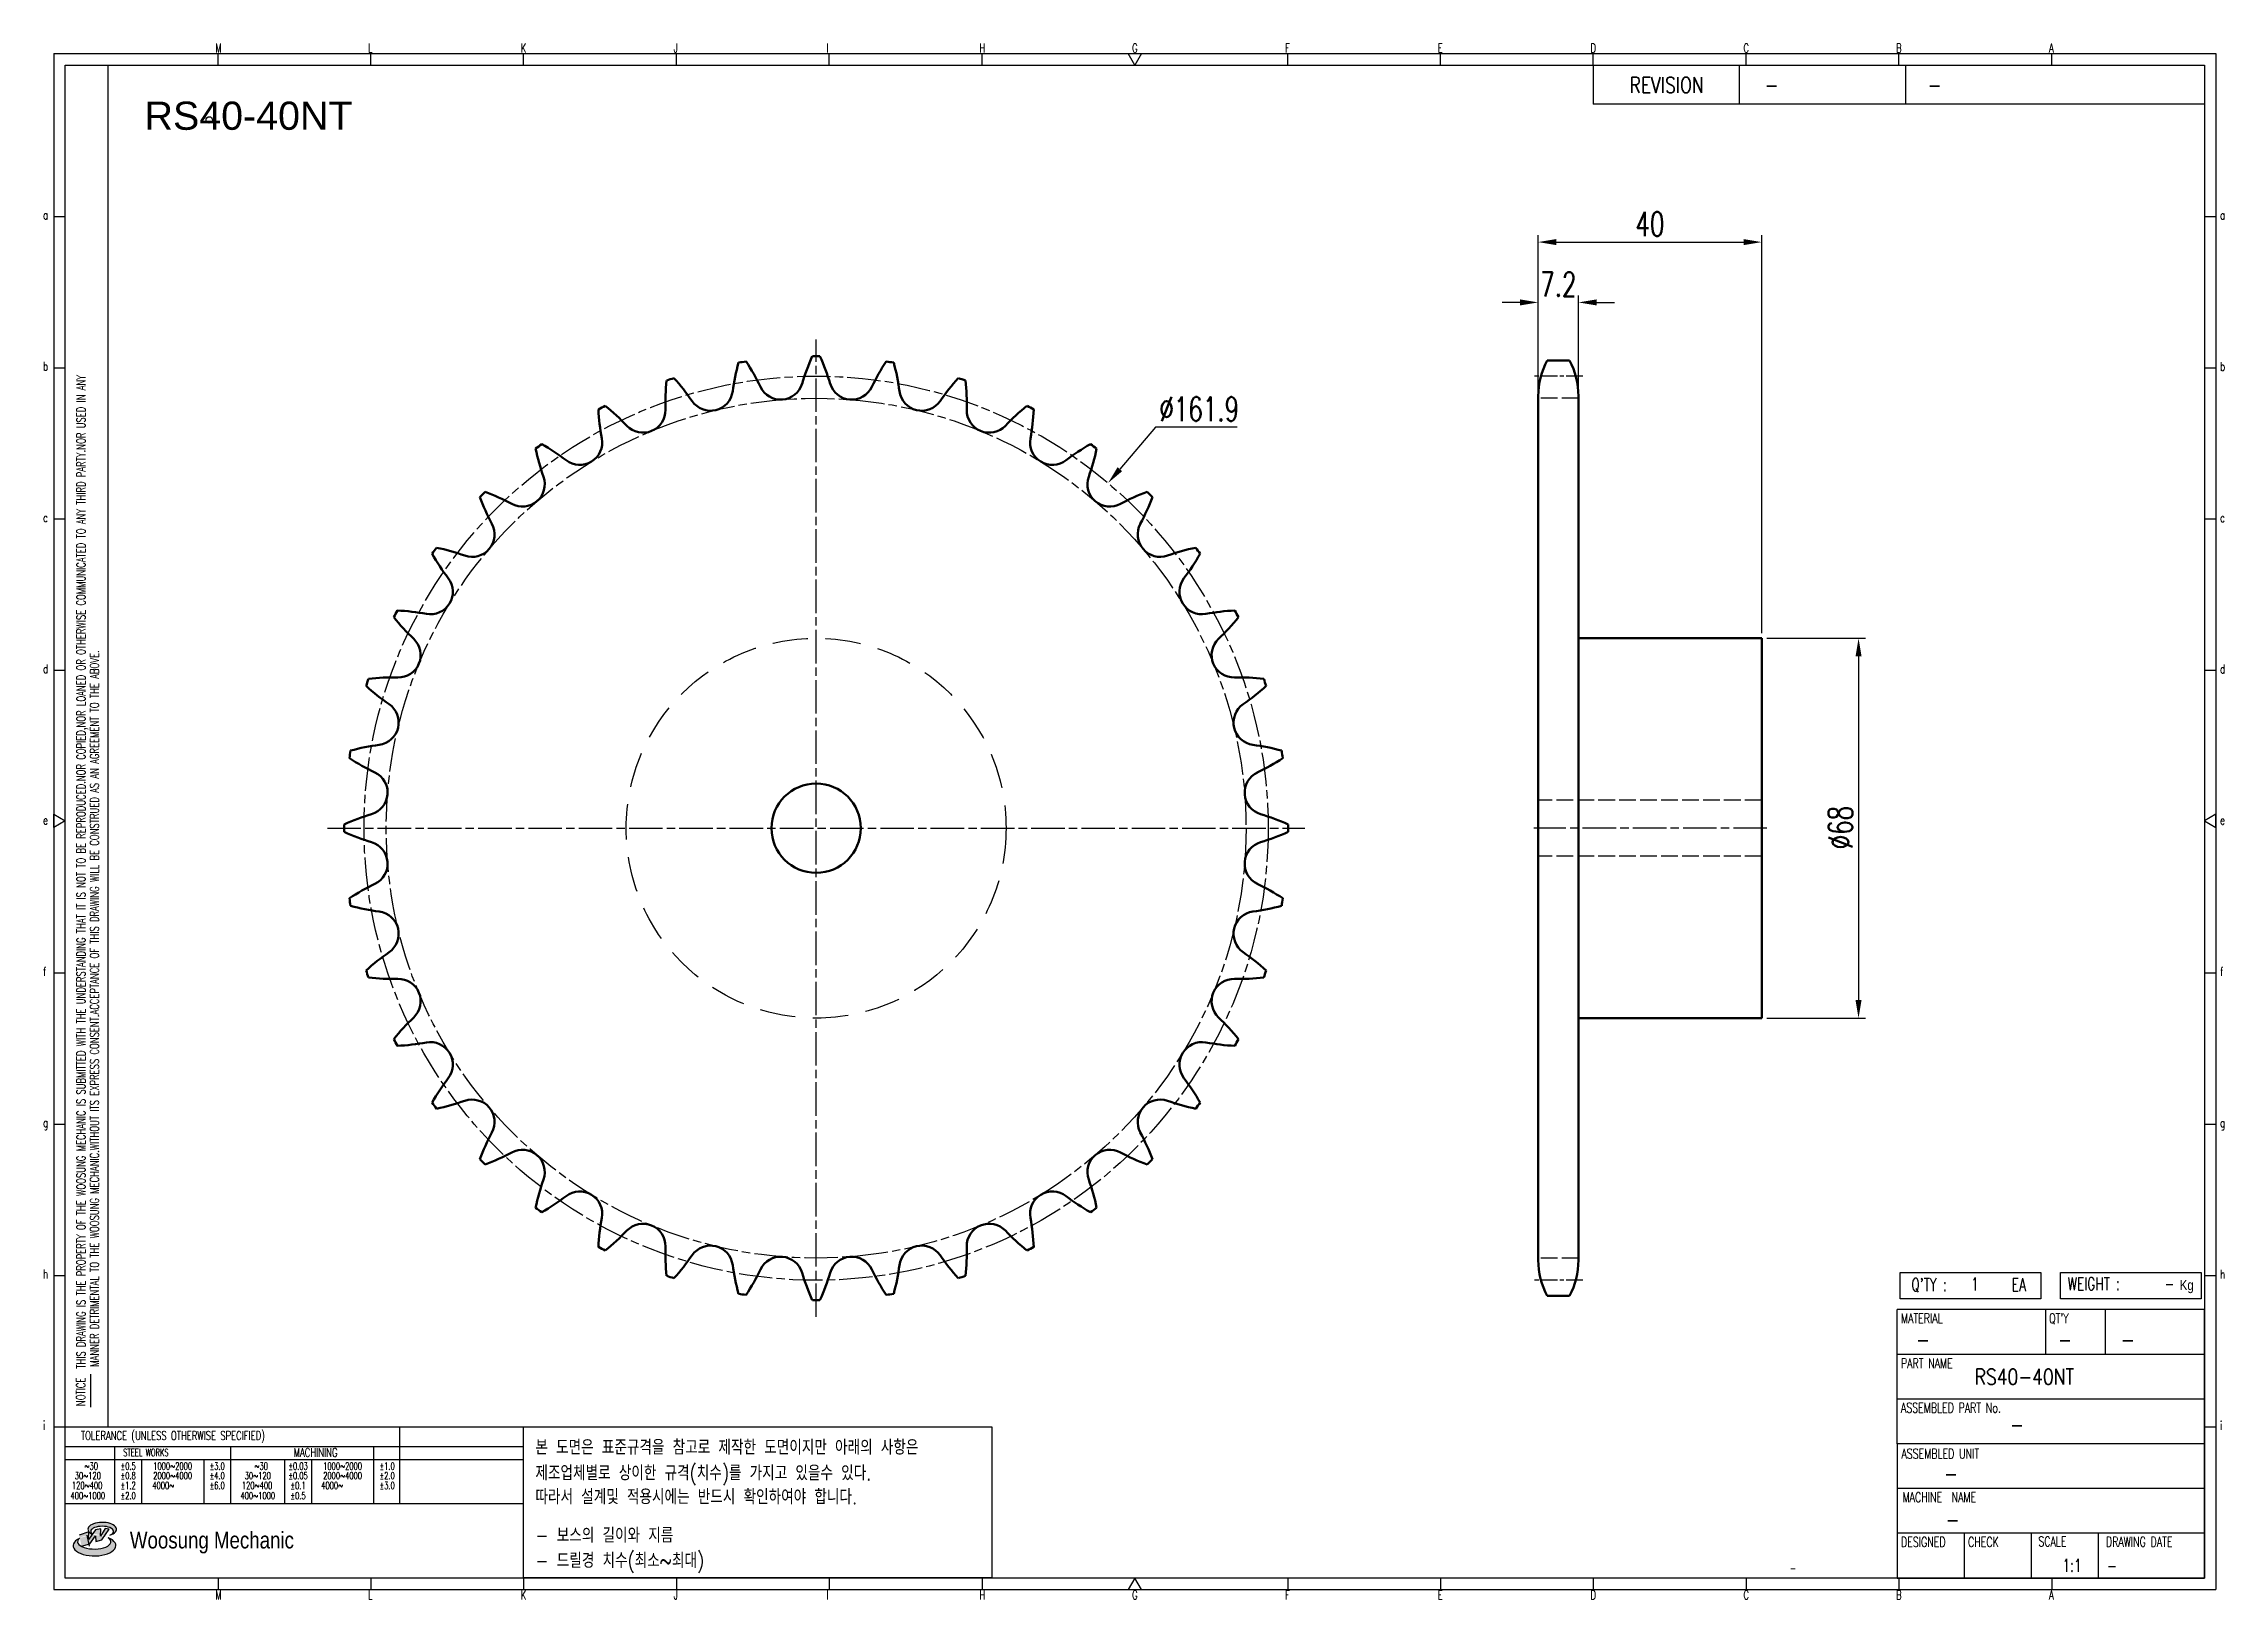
# Model space of a CAD drawing. Header units: millimetres. Extents: x 24041 to 24431, y 30 to 308.
import ezdxf
from ezdxf.enums import TextEntityAlignment as Align

# ---------------------------------------------------------------- set-up
doc = ezdxf.new("R2010")
doc.units = ezdxf.units.MM
for name, pattern in [('AM_ISO02W050', [7.5, 6, -1.5]), ('AM_ISO02W050x2', [3.75, 3, -0.75]), ('AM_ISO08W050', [18, 12, -1.5, 3, -1.5]), ('AM_ISO08W050x2', [9, 6, -0.75, 1.5, -0.75]), ('HIDDEN', [9.525, 6.35, -3.175])]:
    doc.linetypes.add(name, pattern=pattern)
for name, color, linetype, lineweight in [('AM_0N', 7, 'Continuous', 50), ('AM_3N', 6, 'AM_ISO02W050', 25), ('AM_7', 4, 'AM_ISO08W050', 25), ('AM_7N', 4, 'AM_ISO08W050', 25)]:
    doc.layers.add(name, color=color, linetype=linetype, lineweight=lineweight)
for name, color, linetype in [('HL', 2, 'HIDDEN'), ('S-DIM', 7, 'Continuous'), ('TITLE', 7, 'Continuous'), ('도면레이아웃', 7, 'Continuous')]:
    doc.layers.add(name, color=color, linetype=linetype)
doc.styles.add('HAN', font='ROMANS.shx', dxfattribs={"width": 0.7, "bigfont": 'whgtxt.shx'})
doc.styles.add('HKD_ST2', font='romans.shx', dxfattribs={"width": 0.7, "height": 4, "bigfont": '@extfont2.shx'})
doc.styles.add('HSG', font='SIMPLEX.shx', dxfattribs={"width": 0.7, "bigfont": 'HSG.shx'})
doc.styles.add('ROMANS', font='romans.shx', dxfattribs={"width": 0.7, "bigfont": 'whgtxt.shx'})
doc.styles.add('SLDTEXTSTYLE4', font='arial.ttf', dxfattribs={"width": 0.8})
doc.styles.get("Standard").update_dxf_attribs({"font": 'arial.ttf'})
doc.dimstyles.new('APP8', dxfattribs={"dimscale": 1.8, "dimtxt": 2.4, "dimasz": 1.8, "dimexe": 0.7, "dimexo": 0.5, "dimgap": 0.6, "dimtad": 1, "dimtoh": 1, "dimdec": 1, "dimrnd": 0.01, "dimzin": 9, "dimdsep": 46, "dimtxsty": 'HSG', "dimcen": 0, "dimclrd": 1, "dimclre": 1, "dimclrt": 256, "dimazin": 2, "dimtp": 1, "dimtm": 1, "dimtfac": 0.5, "dimtdec": 1, "dimtofl": 0, "dimtmove": 0, "dimatfit": 3, "dimfxl": 0, "dimtvp": 1, "dimtolj": 2, "dimlwd": -1, "dimlwe": -1, "dimarcsym": 0})

# ---------------------------------------------------------------- blocks, each defined once
blk = doc.blocks.new('SUYWSHJH')
at = {"layer": '도면레이아웃'}
h = blk.add_hatch(color=10, dxfattribs=at)
h.paths.add_polyline_path([(1.544, 35.177), (1.554, 34.966), (1.779, 35.034), (2.054, 35.422), (1.908, 35.446), (1.728, 35.167), (1.741, 35.439), (1.547, 35.405), (1.292, 35.041), (1.295, 35.33), (0.943, 35.208), (1.03, 34.8), (1.336, 34.885)])
edge = h.paths.add_edge_path()
edge.add_ellipse((1.795, 35.421), major_axis=(-0.53, 0), ratio=0.487785, start_angle=122.36065, end_angle=403.39574)
edge.add_line((1.411, 35.244), (1.419, 35.261))
edge.add_ellipse((1.798, 35.344), major_axis=(-0.423, 0), ratio=0.444396, start_angle=131.58977, end_angle=386.19408, ccw=False)
edge = h.paths.add_edge_path()
edge.add_ellipse((1.512, 34.815), major_axis=(-0.793, 0), ratio=0.480113, start_angle=314.67633, end_angle=590.85213)
edge.add_ellipse((1.501, 34.958), major_axis=(-0.62, 0), ratio=0.43311, start_angle=331.7024, end_angle=574.42495, ccw=False)
for p, q in [((0, 90.118), (80.15, 90.118)), ((0, 90.118), (0, 33.191)), ((6.089, 89.693), (6.089, 90.118)), ((11.753, 89.693), (11.753, 90.118)), ((17.418, 89.693), (17.418, 90.118)), ((23.082, 89.693), (23.082, 90.118)), ((28.746, 89.693), (28.746, 90.118)), ((34.411, 89.693), (34.411, 90.118)), ((45.739, 89.693), (45.739, 90.118)), ((51.404, 89.693), (51.404, 90.118)), ((57.068, 89.693), (57.068, 90.118)), ((62.732, 89.693), (62.732, 90.118)), ((68.397, 89.693), (68.397, 90.118)), ((74.061, 89.693), (74.061, 90.118)), ((80.15, 90.118), (80.15, 33.191)), ((0, 84.085), (0.425, 84.085)), ((79.725, 84.085), (80.15, 84.085)), ((0, 78.478), (0.425, 78.478)), ((79.725, 78.478), (80.15, 78.478)), ((0, 72.87), (0.425, 72.87)), ((79.725, 72.87), (80.15, 72.87)), ((0, 67.262), (0.425, 67.262)), ((79.725, 67.262), (80.15, 67.262)), ((0, 56.047), (0.425, 56.047)), ((79.725, 56.047), (80.15, 56.047)), ((0, 50.439), (0.425, 50.439)), ((79.725, 50.439), (80.15, 50.439)), ((0, 44.832), (0.425, 44.832)), ((79.725, 44.832), (80.15, 44.832)), ((1.377, 39.947), (1.377, 41.174)), ((0, 39.224), (0.425, 39.224)), ((79.725, 39.224), (80.15, 39.224)), ((0, 33.191), (80.15, 33.191)), ((6.089, 33.616), (6.089, 33.191)), ((11.753, 33.616), (11.753, 33.191)), ((17.418, 33.616), (17.418, 33.191)), ((23.082, 33.616), (23.082, 33.191)), ((28.746, 33.616), (28.746, 33.191)), ((34.411, 33.616), (34.411, 33.191)), ((45.739, 33.616), (45.739, 33.191)), ((51.404, 33.616), (51.404, 33.191)), ((57.068, 33.616), (57.068, 33.191)), ((62.732, 33.616), (62.732, 33.191)), ((68.397, 33.616), (68.397, 33.191)), ((74.061, 33.616), (74.061, 33.191))]:
    blk.add_line(p, q)
at = {"color": 2}
for p, q in [((2.017, 39.224), (2.017, 89.693)), ((0.425, 39.224), (17.418, 39.224)), ((12.816, 39.224), (12.816, 36.382)), ((17.418, 33.616), (17.418, 39.224)), ((0.425, 38.487), (17.418, 38.487)), ((0.425, 38.012), (17.418, 38.012)), ((2.257, 38.487), (2.257, 36.382)), ((3.257, 38.012), (3.257, 36.382)), ((5.557, 38.012), (5.557, 36.382)), ((6.557, 38.5), (6.557, 36.382)), ((8.557, 38.012), (8.557, 36.382)), ((9.557, 38.026), (9.557, 36.382)), ((11.857, 38.487), (11.857, 36.382)), ((0.425, 36.382), (17.418, 36.382))]:
    blk.add_line(p, q, dxfattribs=at)
at = {"color": 6, "ltscale": 0.5}
for p, q in [((57.068, 89.693), (57.068, 88.246)), ((62.47, 89.693), (62.47, 88.246)), ((68.635, 89.693), (68.635, 88.246)), ((79.725, 88.246), (57.068, 88.246)), ((68.336, 38.59), (68.336, 43.563)), ((79.725, 43.563), (68.336, 43.563)), ((73.827, 43.563), (73.827, 41.905)), ((76.037, 43.563), (76.037, 41.905)), ((79.725, 38.59), (79.725, 43.563)), ((79.725, 41.905), (68.336, 41.905)), ((79.725, 40.248), (68.336, 40.248)), ((68.336, 38.59), (68.336, 33.616)), ((79.725, 38.59), (68.336, 38.59)), ((79.725, 33.616), (79.725, 38.59)), ((79.725, 36.932), (68.336, 36.932)), ((79.725, 35.274), (68.336, 35.274)), ((70.822, 33.616), (70.822, 35.274)), ((73.309, 33.616), (73.309, 35.274)), ((75.796, 33.616), (75.796, 35.274)), ((68.336, 33.616), (79.725, 33.616))]:
    blk.add_line(p, q, dxfattribs=at)
for points in [[(40.075, 89.693), (39.83, 90.118), (40.32, 90.118)], [(0.425, 89.693), (79.725, 89.693), (79.725, 33.616), (0.425, 33.616)], [(0.425, 61.679), (0, 61.433), (0, 61.924)], [(79.725, 61.679), (80.15, 61.433), (80.15, 61.924)], [(40.075, 33.616), (39.83, 33.191), (40.32, 33.191)]]:
    blk.add_lwpolyline(points, close=True)
at = {"layer": 'TITLE', "color": 20}
for p, q in [((68.449, 43.961), (68.449, 44.936)), ((68.449, 44.936), (73.654, 44.936)), ((73.654, 44.936), (73.654, 43.961)), ((74.39, 43.961), (74.39, 44.936)), ((74.39, 44.936), (79.595, 44.936)), ((79.595, 44.936), (79.595, 43.961)), ((73.654, 43.961), (68.449, 43.961)), ((79.595, 43.961), (74.39, 43.961))]:
    blk.add_line(p, q, dxfattribs=at)
at = {"layer": '도면레이아웃'}
for p, q in [((1.295, 35.33), (0.943, 35.208)), ((1.03, 34.8), (1.336, 34.885)), ((1.224, 35.208), (1.311, 34.8)), ((1.224, 35.208), (1.224, 35.208)), ((1.547, 35.405), (1.292, 35.041)), ((1.292, 35.041), (1.295, 35.33)), ((1.336, 34.885), (1.544, 35.177)), ((1.419, 35.261), (1.411, 35.244)), ((1.544, 35.177), (1.554, 34.966)), ((1.741, 35.439), (1.547, 35.405)), ((1.554, 34.966), (1.779, 35.034)), ((1.908, 35.446), (1.728, 35.167)), ((1.728, 35.167), (1.741, 35.439)), ((1.779, 35.034), (2.054, 35.422)), ((2.054, 35.422), (1.908, 35.446))]:
    blk.add_line(p, q, dxfattribs=at)
for centre, major_axis, ratio, start_param, end_param in [((1.795, 35.421), (-0.53, 0), 0.487785, 2.135596, 7.040584), ((1.512, 34.815), (-0.793, 0), 0.480113, 5.492138, 10.312315), ((1.501, 34.958), (-0.62, 0), 0.43311, 5.789299, 10.025607), ((1.798, 35.344), (-0.423, 0), 0.444396, 2.296675, 6.740358)]:
    blk.add_ellipse(centre, major_axis=major_axis, ratio=ratio, start_param=start_param, end_param=end_param, dxfattribs=at)
at = {"color": 4, "style": 'HKD_ST2', "width": 0.7}
for s, p in [('M', (5.988, 90.164)), ('L', (11.652, 90.164)), ('K', (17.316, 90.164)), ('J', (22.981, 90.164)), ('I', (28.645, 90.164)), ('H', (34.309, 90.164)), ('G', (39.974, 90.164)), ('F', (45.638, 90.164)), ('E', (51.302, 90.164)), ('D', (56.967, 90.164)), ('C', (62.631, 90.164)), ('B', (68.295, 90.164)), ('A', (73.96, 90.164)), ('a', (-0.395, 83.976)), ('a', (80.305, 83.97)), ('b', (-0.395, 78.368)), ('b', (80.305, 78.362)), ('c', (-0.395, 72.76)), ('c', (80.305, 72.754)), ('d', (-0.395, 67.153)), ('d', (80.305, 67.147)), ('e', (-0.395, 61.545)), ('e', (80.305, 61.539)), ('f', (-0.395, 55.937)), ('f', (80.305, 55.931)), ('g', (-0.395, 50.33)), ('g', (80.305, 50.324)), ('h', (-0.395, 44.722)), ('h', (80.305, 44.716)), ('i', (-0.395, 39.114)), ('i', (80.305, 39.108)), ('M', (5.988, 32.824)), ('L', (11.652, 32.824)), ('K', (17.316, 32.824)), ('J', (22.981, 32.824)), ('I', (28.645, 32.824)), ('H', (34.309, 32.824)), ('G', (39.974, 32.824)), ('F', (45.638, 32.824)), ('E', (51.302, 32.824)), ('D', (56.967, 32.824)), ('C', (62.631, 32.824)), ('B', (68.295, 32.824)), ('A', (73.96, 32.824))]:
    blk.add_text(s, height=0.326, dxfattribs=at).set_placement(p)
for s, height, style, width, p in [('REVISION', 0.5806, 'HAN', 0.8, (58.415, 88.664)), ('-', 0.581, 'HAN', 0.8, (63.426, 88.664)), ('-', 0.581, 'HAN', 0.8, (69.468, 88.664)), ("Q'TY : ", 0.4746, 'HKD_ST2', 0.7, (68.857, 44.253)), ('1', 0.475, 'HKD_ST2', 0.7, (71.071, 44.275)), ('EA', 0.4746, 'HKD_ST2', 0.7, (72.578, 44.253)), ('WEIGHT : ', 0.4746, 'HKD_ST2', 0.7, (74.65, 44.286)), ('-', 0.581, 'HAN', 0.8, (69.029, 42.157)), ('-', 0.581, 'HAN', 0.8, (74.289, 42.157)), ('-', 0.581, 'HAN', 0.8, (76.623, 42.157)), ('-', 0.581, 'HAN', 0.8, (72.515, 39.013)), ('-', 0.581, 'HAN', 0.8, (70.067, 37.189)), ('-', 0.581, 'HAN', 0.8, (70.126, 35.48)), ('1:1', 0.4746, 'HKD_ST2', 0.7, (74.458, 33.848)), ('-', 0.475, 'HKD_ST2', 0.7, (76.112, 33.837))]:
    blk.add_text(s, height=height, dxfattribs=dict(style=style, width=width)).set_placement(p)
at = {"color": 6, "style": 'HKD_ST2', "width": 0.7}
for s, p in [(' THIS DRAWING IS THE PROPERTY OF THE WOOSUNG MECHANIC IS SUBMITTED WITH THE UNDERSTANDING THAT IT IS NOT TO BE REPRODUCED.NOR COPIED,NOR LOANED OR OTHERWISE COMMUNICATED TO ANY THIRD PARTY.NOR USED IN ANY', (1.173, 41.217)), ('MANNER DETRIMENTAL TO THE WOOSUNG MECHANIC.WITHOUT ITS EXPRESS CONSENT.ACCEPTANCE OF THIS DRAWING WILL BE CONSTRUED AS AN AGREEMENT TO THE ABOVE.', (1.672, 41.447))]:
    blk.add_text(s, height=0.326266, rotation=90, dxfattribs=at).set_placement(p)
at = {"style": 'HKD_ST2', "width": 0.7}
blk.add_text('-', height=0.475, dxfattribs=at).set_placement((78.613, 44.286), align=Align.RIGHT)
at = {"color": 4, "style": 'HKD_ST2', "width": 0.7}
for s, height, p in [('MATERIAL', 0.3651, (68.474, 43.425)), ("QT'Y", 0.3651, (73.965, 43.425)), ('PART NAME', 0.3651, (68.474, 41.756)), ('ASSEMBLED PART No.', 0.36511, (68.474, 40.109)), ('ASSEMBLED UNIT', 0.36511, (68.49, 38.408)), ('MACHINE  NAME', 0.36511, (68.532, 36.794)), ('DESIGNED', 0.3651, (68.474, 35.136)), ('CHECK', 0.3651, (70.961, 35.136)), ('SCALE', 0.3651, (73.566, 35.153)), ('DRAWING DATE', 0.36511, (76.071, 35.141))]:
    blk.add_text(s, height=height, dxfattribs=at).set_placement(p, align=Align.TOP_LEFT)
at = {"style": 'HKD_ST2', "width": 0.7}
blk.add_text('NOTICE', height=0.3263, rotation=90, dxfattribs=at).set_placement((1.163, 39.988))
for s, height, style, width, p in [('TOLERANCE (UNLESS OTHERWISE SPECIFIED)', 0.32627, 'HKD_ST2', 0.7, (4.417, 38.896)), ('-', 0.326, 'ROMANS', 0.65, (64.469, 33.975))]:
    blk.add_text(s, height=height, dxfattribs=dict(style=style, width=width)).set_placement(p, align=Align.MIDDLE_CENTER)
at = {"color": 4, "style": 'HKD_ST2', "width": 0.7}
for s, height, p in [('STEEL WORKS', 0.26101, (3.416, 38.268)), ('MACHINING', 0.3263, (9.707, 38.27)), ('%%P0.5', 0.261, (2.757, 37.762)), ('%%P0.8', 0.261, (2.757, 37.411)), ('%%P3.0', 0.261, (6.057, 37.762)), ('%%P4.0', 0.261, (6.057, 37.411)), ('%%P0.03', 0.261, (9.057, 37.762)), ('%%P0.05', 0.261, (9.057, 37.411)), ('%%P1.0', 0.261, (12.357, 37.762)), ('%%P2.0', 0.261, (12.357, 37.411)), ('%%P1.2', 0.261, (2.757, 37.045)), ('%%P2.0', 0.261, (2.757, 36.67)), ('%%P6.0', 0.261, (6.057, 37.045)), ('%%P0.1', 0.261, (9.057, 37.045)), ('%%P0.5', 0.261, (9.057, 36.67)), ('%%P3.0', 0.261, (12.357, 37.045))]:
    blk.add_text(s, height=height, dxfattribs=at).set_placement(p, align=Align.MIDDLE)
for s, height, p in [('30%%126120', 0.261, (1.263, 37.411)), ('%%12630', 0.261, (1.389, 37.762)), ('2000%%1264000', 0.26101, (4.407, 37.411)), ('1000%%1262000', 0.26101, (4.407, 37.762)), ('30%%126120', 0.261, (7.563, 37.411)), ('%%12630', 0.261, (7.689, 37.762)), ('2000%%1264000', 0.26101, (10.707, 37.411)), ('1000%%1262000', 0.26101, (10.707, 37.762)), ('400%%1261000', 0.26101, (1.263, 36.67)), ('120%%126400', 0.26101, (1.237, 37.045)), ('4000%%126', 0.261, (4.061, 37.045)), ('400%%1261000', 0.26101, (7.563, 36.67)), ('120%%126400', 0.26101, (7.537, 37.045)), ('4000%%126', 0.261, (10.321, 37.045))]:
    blk.add_text(s, height=height, dxfattribs=at).set_placement(p, align=Align.MIDDLE_CENTER)
at = {"color": 1, "style": 'SLDTEXTSTYLE4', "width": 0.8}
blk.add_text('Woosung Mechanic', height=0.61957, dxfattribs=at).set_placement((2.822, 34.711))
at = {"layer": 'TITLE', "width": 0.8}
blk.add_text('Kg', height=0.3789, dxfattribs=at).set_placement((78.807, 44.286))
blk = doc.blocks.new('*D2')
at = {"layer": 'Defpoints', "color": 0, "transparency": 16777216}
for p in [(24231.6, 229.72), (24127.05, 106.15)]:
    blk.add_point(p, dxfattribs=at)
at = {"layer": 'S-DIM', "color": 1, "transparency": 16777216}
for p, q in [((24240.06, 239.72), (24233.69, 232.19)), ((24254.68, 239.72), (24240.06, 239.72))]:
    blk.add_line(p, q, dxfattribs=at)
blk.add_solid([(24233.28, 232.54), (24234.11, 231.84), (24231.6, 229.72)], dxfattribs=at)
at = {"layer": 'S-DIM', "transparency": 16777216, "insert": (24247.91, 242.96), "char_height": 4.32, "attachment_point": 5, "style": 'HSG'}
blk.add_mtext('\\A2;∅161.9', dxfattribs=at)
blk = doc.blocks.new('*D3')
at = {"layer": 'Defpoints', "color": 0, "transparency": 16777216}
for p in [(24315.8, 262.05), (24308.6, 244.89), (24315.8, 244.89)]:
    blk.add_point(p, dxfattribs=at)
at = {"layer": 'S-DIM', "color": 1, "transparency": 16777216}
for p, q in [((24305.36, 262.05), (24302.12, 262.05)), ((24308.6, 245.79), (24308.6, 263.31)), ((24315.8, 245.79), (24315.8, 263.31)), ((24319.04, 262.05), (24322.28, 262.05))]:
    blk.add_line(p, q, dxfattribs=at)
for points in [[(24305.36, 262.59), (24305.36, 261.51), (24308.6, 262.05)], [(24319.04, 262.59), (24319.04, 261.51), (24315.8, 262.05)]]:
    blk.add_solid(points, dxfattribs=at)
at = {"layer": 'S-DIM', "transparency": 16777216, "insert": (24312.2, 265.29), "char_height": 4.32, "attachment_point": 5, "style": 'HSG'}
blk.add_mtext('\\A2;7.2', dxfattribs=at)
blk = doc.blocks.new('*D4')
at = {"layer": 'Defpoints', "color": 0, "transparency": 16777216}
for p in [(24348.6, 272.85), (24308.6, 244.89), (24348.6, 201.93)]:
    blk.add_point(p, dxfattribs=at)
at = {"layer": 'S-DIM', "color": 1, "transparency": 16777216}
for p, q in [((24308.6, 245.79), (24308.6, 274.11)), ((24348.6, 202.83), (24348.6, 274.11)), ((24311.84, 272.85), (24345.36, 272.85))]:
    blk.add_line(p, q, dxfattribs=at)
for points in [[(24311.84, 273.39), (24311.84, 272.31), (24308.6, 272.85)], [(24345.36, 273.39), (24345.36, 272.31), (24348.6, 272.85)]]:
    blk.add_solid(points, dxfattribs=at)
at = {"layer": 'S-DIM', "transparency": 16777216, "insert": (24328.6, 276.09), "char_height": 4.32, "attachment_point": 5, "style": 'HSG'}
blk.add_mtext('\\A2;40', dxfattribs=at)
blk = doc.blocks.new('*D5')
at = {"layer": 'Defpoints', "color": 0, "transparency": 16777216}
for p in [(24348.6, 201.93), (24348.6, 133.93), (24365.94, 133.93)]:
    blk.add_point(p, dxfattribs=at)
at = {"layer": 'S-DIM', "color": 1, "transparency": 16777216}
for p, q in [((24349.5, 201.93), (24367.2, 201.93)), ((24365.94, 198.69), (24365.94, 137.17)), ((24349.5, 133.93), (24367.2, 133.93))]:
    blk.add_line(p, q, dxfattribs=at)
for points in [[(24365.4, 198.69), (24366.48, 198.69), (24365.94, 201.93)], [(24365.4, 137.17), (24366.48, 137.17), (24365.94, 133.93)]]:
    blk.add_solid(points, dxfattribs=at)
at = {"layer": 'S-DIM', "transparency": 16777216, "insert": (24362.7, 168.04), "char_height": 4.32, "attachment_point": 5, "rotation": 90, "style": 'HSG'}
blk.add_mtext('\\A2;%%c68', dxfattribs=at)

msp = doc.modelspace()

# ---------------------------------------------------------------- linework, layer by layer
at = {"color": 4}
msp.add_lwpolyline([(24126.96, 60.79), (24210.81, 60.79), (24210.81, 33.71), (24126.96, 33.71)], close=True, dxfattribs=at)
msp.add_circle((24070.69, 294.71), 0.583)
at = {"layer": 'AM_0N'}
for p, q in [((24310.21, 251.67), (24314.19, 251.67)), ((24308.6, 245.27), (24308.6, 90.59)), ((24315.8, 245.27), (24315.8, 90.59)), ((24315.8, 201.93), (24348.6, 201.93)), ((24348.6, 201.93), (24348.6, 133.93)), ((24315.8, 133.93), (24348.6, 133.93)), ((24310.21, 84.19), (24314.19, 84.19))]:
    msp.add_line(p, q, dxfattribs=at)
msp.add_circle((24179.33, 167.93), 8, dxfattribs=at)
for centre, radius, start, end in [((24204.12, 240.82), 40.07, 164.8702, 172.375), ((24179.33, 167.93), 84.49, 98.5389, 99.4611), ((24133.23, 229.59), 40.07, 25.625, 33.1298), ((24215.21, 236.04), 40.07, 155.8702, 163.375), ((24179.33, 167.93), 84.49, 89.5389, 90.4611), ((24143.44, 236.04), 40.07, 16.625, 24.1298), ((24225.43, 229.59), 40.07, 146.8702, 154.375), ((24179.33, 167.93), 84.49, 80.5389, 81.4611), ((24154.54, 240.82), 40.07, 7.625, 15.1298), ((24322.1, 245.27), 13.5, 151.7009, 180), ((24302.3, 245.27), 13.5, 0, 28.2991), ((24192.41, 243.8), 40.07, 173.8702, 181.375), ((24179.33, 167.93), 84.49, 107.5389, 108.4611), ((24124.15, 221.62), 40.07, 34.625, 42.1298), ((24160.42, 246.67), 4.01, 214.625, 352.375), ((24172.97, 248.66), 4.01, 205.625, 343.375), ((24185.68, 248.66), 4.01, 196.625, 334.375), ((24198.23, 246.67), 4.01, 187.625, 325.375), ((24234.5, 221.62), 40.07, 137.8702, 145.375), ((24179.33, 167.93), 84.49, 71.5389, 72.4611), ((24166.24, 243.8), 40.07, 358.625, 6.1298), ((24179.33, 167.93), 84.49, 116.5389, 117.4611), ((24180.38, 244.91), 40.07, 182.8702, 190.375), ((24116.43, 212.33), 40.07, 43.625, 51.1298), ((24148.34, 242.74), 4.01, 223.625, 1.375), ((24210.31, 242.74), 4.01, 178.625, 316.375), ((24242.22, 212.33), 40.07, 128.8702, 136.375), ((24179.33, 167.93), 84.49, 62.5389, 63.4611), ((24178.27, 244.91), 40.07, 349.625, 357.1298), ((24179.33, 167.93), 84.49, 125.5389, 126.4611), ((24168.32, 244.13), 40.07, 191.8702, 199.375), ((24110.26, 201.94), 40.07, 52.625, 60.1298), ((24137.02, 236.97), 4.01, 232.625, 10.375), ((24221.63, 236.97), 4.01, 169.625, 307.375), ((24248.39, 201.94), 40.07, 119.8702, 127.375), ((24190.33, 244.13), 40.07, 340.625, 348.1298), ((24179.33, 167.93), 84.49, 53.5389, 54.4611), ((24126.74, 229.51), 4.01, 241.625, 19.375), ((24231.91, 229.51), 4.01, 160.625, 298.375), ((24179.33, 167.93), 84.49, 134.5389, 135.4611), ((24156.54, 241.47), 40.07, 200.8702, 208.375), ((24105.79, 190.72), 40.07, 61.625, 69.1298), ((24252.86, 190.72), 40.07, 110.8702, 118.375), ((24202.11, 241.47), 40.07, 331.625, 339.1298), ((24179.33, 167.93), 84.49, 44.5389, 45.4611), ((24117.75, 220.52), 4.01, 250.625, 28.375), ((24240.9, 220.52), 4.01, 151.625, 289.375), ((24179.33, 167.93), 84.49, 143.5389, 144.4611), ((24145.32, 237), 40.07, 209.8702, 217.375), ((24103.13, 178.93), 40.07, 70.625, 78.1298), ((24255.52, 178.93), 40.07, 101.8702, 109.375), ((24213.33, 237), 40.07, 322.625, 330.1298), ((24179.33, 167.93), 84.49, 35.5389, 36.4611), ((24110.28, 210.24), 4.01, 259.625, 37.375), ((24248.37, 210.24), 4.01, 142.625, 280.375), ((24179.33, 167.93), 84.49, 152.5389, 153.4611), ((24134.93, 230.83), 40.07, 218.8702, 226.375), ((24102.34, 166.88), 40.07, 79.625, 87.1298), ((24256.31, 166.88), 40.07, 92.8702, 100.375), ((24223.72, 230.83), 40.07, 313.625, 321.1298), ((24179.33, 167.93), 84.49, 26.5389, 27.4611), ((24104.52, 198.92), 4.01, 268.625, 46.375), ((24254.14, 198.92), 4.01, 133.625, 271.375), ((24179.33, 167.93), 84.49, 161.5389, 162.4611), ((24125.64, 223.11), 40.07, 227.8702, 235.375), ((24103.46, 154.85), 40.07, 88.625, 96.1298), ((24255.19, 154.85), 40.07, 83.8702, 91.375), ((24233.01, 223.11), 40.07, 304.625, 312.1298), ((24179.33, 167.93), 84.49, 17.5389, 18.4611), ((24100.59, 186.84), 4.01, 277.625, 55.375), ((24258.06, 186.84), 4.01, 124.625, 262.375), ((24179.33, 167.93), 84.49, 170.5389, 171.4611), ((24117.67, 214.03), 40.07, 236.8702, 244.375), ((24106.44, 143.14), 40.07, 97.625, 105.1298), ((24252.21, 143.14), 40.07, 74.8702, 82.375), ((24240.98, 214.03), 40.07, 295.625, 303.1298), ((24179.33, 167.93), 84.49, 8.5389, 9.4611), ((24098.6, 174.29), 4.01, 286.625, 64.375), ((24260.05, 174.29), 4.01, 115.625, 253.375), ((24111.21, 132.05), 40.07, 106.625, 114.1298), ((24179.33, 167.93), 84.49, 179.5389, 180.4611), ((24247.44, 132.05), 40.07, 65.8702, 73.375), ((24179.33, 167.93), 84.49, 359.5389, 0.4611), ((24111.21, 203.82), 40.07, 245.8702, 253.375), ((24098.6, 161.58), 4.01, 295.625, 73.375), ((24260.05, 161.58), 4.01, 106.625, 244.375), ((24247.44, 203.82), 40.07, 286.625, 294.1298), ((24117.67, 121.83), 40.07, 115.625, 123.1298), ((24240.98, 121.83), 40.07, 56.8702, 64.375), ((24179.33, 167.93), 84.49, 188.5389, 189.4611), ((24106.44, 192.72), 40.07, 254.8702, 262.375), ((24100.59, 149.03), 4.01, 304.625, 82.375), ((24258.06, 149.03), 4.01, 97.625, 235.375), ((24252.21, 192.72), 40.07, 277.625, 285.1298), ((24179.33, 167.93), 84.49, 350.5389, 351.4611), ((24125.64, 112.75), 40.07, 124.625, 132.1298), ((24233.01, 112.75), 40.07, 47.8702, 55.375), ((24179.33, 167.93), 84.49, 197.5389, 198.4611), ((24103.46, 181.02), 40.07, 263.8702, 271.375), ((24104.52, 136.95), 4.01, 313.625, 91.375), ((24254.14, 136.95), 4.01, 88.625, 226.375), ((24255.19, 181.02), 40.07, 268.625, 276.1298), ((24179.33, 167.93), 84.49, 341.5389, 342.4611), ((24134.93, 105.04), 40.07, 133.625, 141.1298), ((24223.72, 105.04), 40.07, 38.8702, 46.375), ((24179.33, 167.93), 84.49, 206.5389, 207.4611), ((24102.34, 168.99), 40.07, 272.8702, 280.375), ((24110.28, 125.62), 4.01, 322.625, 100.375), ((24248.37, 125.62), 4.01, 79.625, 217.375), ((24256.31, 168.99), 40.07, 259.625, 267.1298), ((24179.33, 167.93), 84.49, 332.5389, 333.4611), ((24145.32, 98.86), 40.07, 142.625, 150.1298), ((24213.33, 98.86), 40.07, 29.8702, 37.375), ((24179.33, 167.93), 84.49, 215.5389, 216.4611), ((24103.13, 156.93), 40.07, 281.8702, 289.375), ((24117.75, 115.34), 4.01, 331.625, 109.375), ((24240.9, 115.34), 4.01, 70.625, 208.375), ((24255.52, 156.93), 40.07, 250.625, 258.1298), ((24179.33, 167.93), 84.49, 323.5389, 324.4611), ((24156.54, 94.39), 40.07, 151.625, 159.1298), ((24202.11, 94.39), 40.07, 20.8702, 28.375), ((24105.79, 145.15), 40.07, 290.8702, 298.375), ((24126.74, 106.36), 4.01, 340.625, 118.375), ((24231.91, 106.36), 4.01, 61.625, 199.375), ((24252.86, 145.15), 40.07, 241.625, 249.1298), ((24179.33, 167.93), 84.49, 224.5389, 225.4611), ((24179.33, 167.93), 84.49, 314.5389, 315.4611), ((24168.32, 91.74), 40.07, 160.625, 168.1298), ((24110.26, 133.92), 40.07, 299.8702, 307.375), ((24137.02, 98.89), 4.01, 349.625, 127.375), ((24221.63, 98.89), 4.01, 52.625, 190.375), ((24248.39, 133.92), 40.07, 232.625, 240.1298), ((24190.33, 91.74), 40.07, 11.8702, 19.375), ((24179.33, 167.93), 84.49, 233.5389, 234.4611), ((24180.38, 90.95), 40.07, 169.625, 177.1298), ((24178.27, 90.95), 40.07, 2.8702, 10.375), ((24179.33, 167.93), 84.49, 305.5389, 306.4611), ((24116.43, 123.54), 40.07, 308.8702, 316.375), ((24148.34, 93.12), 4.01, 358.625, 136.375), ((24210.31, 93.12), 4.01, 43.625, 181.375), ((24242.22, 123.54), 40.07, 223.625, 231.1298), ((24179.33, 167.93), 84.49, 242.5389, 243.4611), ((24192.41, 92.06), 40.07, 178.625, 186.1298), ((24124.15, 114.24), 40.07, 317.8702, 325.375), ((24160.42, 89.2), 4.01, 7.625, 145.375), ((24172.97, 87.21), 4.01, 16.625, 154.375), ((24185.68, 87.21), 4.01, 25.625, 163.375), ((24198.23, 89.2), 4.01, 34.625, 172.375), ((24234.5, 114.24), 40.07, 214.625, 222.1298), ((24166.24, 92.06), 40.07, 353.8702, 1.375), ((24179.33, 167.93), 84.49, 296.5389, 297.4611), ((24322.1, 90.59), 13.5, 180, 208.2991), ((24302.3, 90.59), 13.5, 331.7009, 0), ((24179.33, 167.93), 84.49, 251.5389, 252.4611), ((24204.12, 95.05), 40.07, 187.625, 195.1298), ((24133.23, 106.27), 40.07, 326.8702, 334.375), ((24215.21, 99.82), 40.07, 196.625, 204.1298), ((24143.44, 99.82), 40.07, 335.8702, 343.375), ((24225.43, 106.27), 40.07, 205.625, 213.1298), ((24154.54, 95.05), 40.07, 344.8702, 352.375), ((24179.33, 167.93), 84.49, 287.5389, 288.4611), ((24179.33, 167.93), 84.49, 260.5389, 261.4611), ((24179.33, 167.93), 84.49, 269.5389, 270.4611), ((24179.33, 167.93), 84.49, 278.5389, 279.4611)]:
    msp.add_arc(centre, radius, start, end, dxfattribs=at)
at = {"layer": 'AM_3N', "linetype": 'AM_ISO02W050x2'}
for p, q in [((24315.8, 244.89), (24308.6, 244.89)), ((24315.8, 90.97), (24308.6, 90.97))]:
    msp.add_line(p, q, dxfattribs=at)
at = {"layer": 'AM_3N', "color": 2, "linetype": 'AM_ISO02W050x2'}
for p, q in [((24348.6, 172.93), (24308.6, 172.93)), ((24348.6, 162.93), (24308.6, 162.93))]:
    msp.add_line(p, q, dxfattribs=at)
at = {"layer": 'AM_7', "linetype": 'AM_ISO08W050x2'}
for p, q in [((24179.33, 80.44), (24179.33, 255.43)), ((24091.83, 167.93), (24266.82, 167.93)), ((24349.54, 167.93), (24307.84, 167.93))]:
    msp.add_line(p, q, dxfattribs=at)
for radius in [80.93, 76.96]:
    msp.add_circle((24179.33, 167.93), radius, dxfattribs=at)
at = {"layer": 'AM_7N', "linetype": 'AM_ISO08W050x2', "ltscale": 0.5}
for p, q in [((24316.57, 248.87), (24307.84, 248.87)), ((24316.57, 87), (24307.84, 87))]:
    msp.add_line(p, q, dxfattribs=at)
at = {"layer": 'HL'}
msp.add_circle((24179.33, 167.93), 34, dxfattribs=at)

# ---------------------------------------------------------------- block references
at = {"xscale": 4.829449391217032, "yscale": 4.829449391217032, "zscale": 4.829449391217032}
msp.add_blockref('SUYWSHJH', (24042.85, -128.64), dxfattribs=at)

# ---------------------------------------------------------------- texts
at = {"color": 2}
msp.add_text('RS40-40NT', height=5.046, dxfattribs=at).set_placement((24059.11, 292.95))
at = {"style": 'HAN', "width": 0.8}
msp.add_text('RS40-40NT', height=2.804, dxfattribs=at).set_placement((24386.74, 68.33))
at = {"color": 4, "style": 'HAN', "width": 0.8}
for s, p in [('본 도면은 표준규격을 참고로 제작한 도면이지만 아래의 사항은', (24129.07, 55.78)), ('제조업체별로 상이한 규격(치수)를 가지고 있을수 있다.', (24129.07, 51.18)), ('따라서 설계및 적용시에는 반드시 확인하여야 합니다.', (24129.07, 46.91)), ('- 보스의 길이와 지름', (24129.07, 40.03)), ('- 드릴경 치수(최소~최대)', (24129.07, 35.51))]:
    msp.add_text(s, height=2.6531, dxfattribs=at).set_placement(p)

# ---------------------------------------------------------------- dimensions: what is measured, and where the dimension line sits
at = {"layer": 'S-DIM'}
dim = msp.add_linear_dim(base=(24348.6, 272.85), p1=(24308.6, 244.89), p2=(24348.6, 201.93), dimstyle='APP8', dxfattribs=at)
dim.commit()
dim.dimension.update_dxf_attribs({"geometry": '*D4', "text_midpoint": (24328.6, 276.09)})
at = {"layer": 'S-DIM', "color": 3}
dim = msp.add_linear_dim(base=(24315.8, 262.05), p1=(24308.6, 244.89), p2=(24315.8, 244.89), dimstyle='APP8', dxfattribs=at)
dim.commit()
dim.dimension.update_dxf_attribs({"geometry": '*D3', "text_midpoint": (24312.2, 262.05), "dimtype": 128})
dim = msp.add_diameter_dim_2p(p1=(24127.05, 106.15), p2=(24231.6, 229.72), dimstyle='APP8', dxfattribs=at)
dim.commit()
dim.dimension.update_dxf_attribs({"geometry": '*D2', "text_midpoint": (24247.91, 239.72), "dimtype": 131})
at = {"layer": 'S-DIM'}
dim = msp.add_linear_dim(base=(24365.94, 133.93), p1=(24348.6, 201.93), p2=(24348.6, 133.93), angle=90, text='%%c<>', dimstyle='APP8', dxfattribs=at)
dim.commit()
dim.dimension.update_dxf_attribs({"geometry": '*D5', "text_midpoint": (24365.94, 168.04), "dimtype": 128})

doc.saveas('drawing.dxf')
